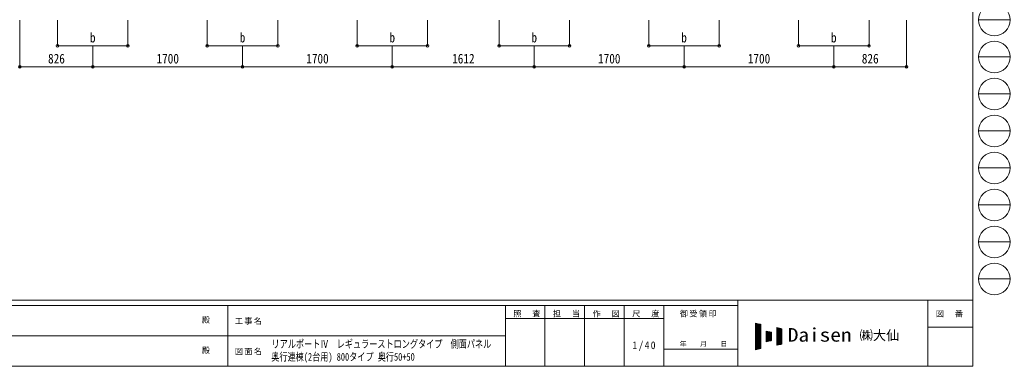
# Model space of a CAD drawing. Units: millimetres at full size. Extents: x -8385 to 8479, y -5853 to 5787.
# Drawn here: x -2764 to 8479, y -5853 to -1921 of the extents above; entities that cross this region are included whole.
import ezdxf
from ezdxf.enums import TextEntityAlignment as Align

# ---------------------------------------------------------------- set-up
doc = ezdxf.new("R2010")
doc.units = ezdxf.units.MM
doc.header["$LTSCALE"] = 30
doc.header["$PDMODE"] = 32
doc.header["$PDSIZE"] = 30
doc.layers.add('0-A_寸法', color=6, linetype='Continuous', lineweight=9)
doc.layers.add('F-0_240', color=7, linetype='Continuous', lineweight=9)
doc.styles.add('ＭＳ ゴシック', font='')
doc.styles.get('ＭＳ ゴシック').set_extended_font_data('MS Gothic')

msp = doc.modelspace()

# ---------------------------------------------------------------- linework, layer by layer
at = {"layer": '0-A_寸法'}
for p, q in [((-2762.01, -2455.57), (-2762.01, -1926.63)), ((-2336.01, -2215.6), (-2336.01, -1926.63)), ((-1536.01, -2215.6), (-1536.01, -1926.63)), ((-636.01, -2215.6), (-636.01, -1926.63)), ((163.99, -2215.6), (163.99, -1926.63)), ((1063.99, -2215.6), (1063.99, -1926.63)), ((1863.99, -2215.6), (1863.99, -1926.63)), ((2675.99, -2215.6), (2675.99, -1926.63)), ((3475.99, -2215.6), (3475.99, -1926.63)), ((4375.99, -2215.6), (4375.99, -1926.63)), ((5175.99, -2215.6), (5175.99, -1926.63)), ((6075.99, -2215.6), (6075.99, -1926.63)), ((6875.99, -2215.6), (6875.99, -1926.63)), ((7301.99, -2455.57), (7301.99, -1926.63)), ((-2336.01, -2215.6), (-1536.01, -2215.6)), ((-1936.01, -2455.57), (-1936.01, -2215.6)), ((-636.01, -2215.6), (163.99, -2215.6)), ((-236.01, -2455.57), (-236.01, -2215.6)), ((1063.99, -2215.6), (1863.99, -2215.6)), ((1463.99, -2455.57), (1463.99, -2215.6)), ((3475.99, -2215.6), (2675.99, -2215.6)), ((3075.99, -2455.57), (3075.99, -2215.6)), ((5175.99, -2215.6), (4375.99, -2215.6)), ((4775.99, -2455.57), (4775.99, -2215.6)), ((6875.99, -2215.6), (6075.99, -2215.6)), ((6475.99, -2455.57), (6475.99, -2215.6)), ((-2762.01, -2455.57), (-1936.01, -2455.57)), ((-1936.01, -2455.57), (-236.01, -2455.57)), ((1463.99, -2455.57), (-236.01, -2455.57)), ((1463.99, -2455.57), (3075.99, -2455.57)), ((3075.99, -2455.57), (4775.99, -2455.57)), ((6475.99, -2455.57), (4775.99, -2455.57)), ((7301.99, -2455.57), (6475.99, -2455.57))]:
    msp.add_line(p, q, dxfattribs=at)
for p in [(-2336.01, -2215.6), (-1536.01, -2215.6), (-636.01, -2215.6), (163.99, -2215.6), (1063.99, -2215.6), (1863.99, -2215.6), (2675.99, -2215.6), (3475.99, -2215.6), (4375.99, -2215.6), (5175.99, -2215.6), (6075.99, -2215.6), (6875.99, -2215.6), (-2762.01, -2455.57), (-1936.01, -2455.57), (-236.01, -2455.57), (1463.99, -2455.57), (3075.99, -2455.57), (4775.99, -2455.57), (6475.99, -2455.57), (7301.99, -2455.57)]:
    msp.add_point(p, dxfattribs=at)
at = {"layer": 'F-0_240', "color": 5}
for p, q in [((8054.55, 5787.34), (8054.55, -5852.66)), ((-8385.45, -5102.66), (8054.55, -5102.66)), ((-8385.45, -5162.66), (5387.79, -5162.66)), ((-402.21, -5162.66), (-402.21, -5852.66)), ((2747.79, -5162.66), (2747.79, -5852.66)), ((3197.79, -5162.66), (3197.79, -5852.66)), ((3647.79, -5162.66), (3647.79, -5852.66)), ((4097.79, -5162.66), (4097.79, -5852.66)), ((4547.79, -5162.66), (4547.79, -5852.66)), ((5387.79, -5102.66), (5387.79, -5852.66)), ((7544.54, -5102.66), (7544.54, -5852.66)), ((2747.79, -5312.66), (4547.79, -5312.66)), ((-3402.21, -5507.66), (2747.79, -5507.66)), ((7544.54, -5410.16), (8054.55, -5410.16)), ((4547.79, -5657.66), (5387.79, -5657.66)), ((-8385.45, -5852.66), (8054.55, -5852.66))]:
    msp.add_line(p, q, dxfattribs=at)
at = {"layer": 'F-0_240', "color": 4}
for p, q in [((8118.66, -1922.66), (8478.66, -1922.66)), ((8118.66, -2342.66), (8478.66, -2342.66)), ((8118.66, -2762.66), (8478.66, -2762.66)), ((8118.66, -3182.66), (8478.66, -3182.66)), ((8118.66, -3602.66), (8478.66, -3602.66)), ((8118.66, -4022.66), (8478.66, -4022.66)), ((8118.66, -4442.66), (8478.66, -4442.66)), ((8118.66, -4862.66), (8478.66, -4862.66))]:
    msp.add_line(p, q, dxfattribs=at)
at = {"layer": 'F-0_240'}
for p, q in [((5587.75, -5365.26), (5647.75, -5377.76)), ((5587.75, -5365.26), (5587.75, -5665.26)), ((5587.75, -5368.08), (5601.3, -5368.08)), ((5587.75, -5371.08), (5615.7, -5371.08)), ((5587.75, -5374.08), (5630.1, -5374.08)), ((5587.75, -5377.08), (5644.5, -5377.08)), ((5587.75, -5380.08), (5647.75, -5380.08)), ((5587.75, -5383.08), (5647.75, -5383.08)), ((5587.75, -5386.08), (5647.75, -5386.08)), ((5587.75, -5389.08), (5647.75, -5389.08)), ((5587.75, -5392.08), (5647.75, -5392.08)), ((5587.75, -5395.08), (5647.75, -5395.08)), ((5589.53, -5664.89), (5589.53, -5365.63)), ((5592.53, -5664.26), (5592.53, -5366.25)), ((5595.53, -5663.64), (5595.53, -5366.88)), ((5598.53, -5663.01), (5598.53, -5367.5)), ((5601.53, -5662.39), (5601.53, -5368.13)), ((5604.53, -5661.76), (5604.53, -5368.75)), ((5607.53, -5661.14), (5607.53, -5369.38)), ((5610.53, -5660.51), (5610.53, -5370)), ((5613.53, -5659.89), (5613.53, -5370.63)), ((5616.53, -5659.26), (5616.53, -5371.25)), ((5619.53, -5658.64), (5619.53, -5371.88)), ((5622.53, -5658.01), (5622.53, -5372.5)), ((5625.53, -5657.39), (5625.53, -5373.13)), ((5628.53, -5656.76), (5628.53, -5373.75)), ((5631.53, -5656.14), (5631.53, -5374.38)), ((5634.53, -5655.51), (5634.53, -5375)), ((5637.53, -5654.89), (5637.53, -5375.63)), ((5640.53, -5654.26), (5640.53, -5376.25)), ((5643.53, -5653.64), (5643.53, -5376.88)), ((5646.53, -5653.01), (5646.53, -5377.5)), ((5647.75, -5377.76), (5647.75, -5652.76)), ((5587.75, -5398.08), (5647.75, -5398.08)), ((5587.75, -5401.08), (5647.75, -5401.08)), ((5587.75, -5404.08), (5647.75, -5404.08)), ((5587.75, -5407.08), (5647.75, -5407.08)), ((5587.75, -5410.08), (5647.75, -5410.08)), ((5587.75, -5413.08), (5647.75, -5413.08)), ((5587.75, -5416.08), (5647.75, -5416.08)), ((5587.75, -5419.08), (5647.75, -5419.08)), ((5587.75, -5422.08), (5647.75, -5422.08)), ((5587.75, -5425.08), (5647.75, -5425.08)), ((5587.75, -5428.08), (5647.75, -5428.08)), ((5587.75, -5431.08), (5647.75, -5431.08)), ((5587.75, -5434.08), (5647.75, -5434.08)), ((5587.75, -5437.08), (5647.75, -5437.08)), ((5587.75, -5440.08), (5647.75, -5440.08)), ((5587.75, -5443.08), (5647.75, -5443.08)), ((5587.75, -5446.08), (5647.75, -5446.08)), ((5587.75, -5449.08), (5647.75, -5449.08)), ((5587.75, -5452.08), (5647.75, -5452.08)), ((5587.75, -5455.08), (5647.75, -5455.08)), ((5587.75, -5458.08), (5647.75, -5458.08)), ((5587.75, -5461.08), (5647.75, -5461.08)), ((5587.75, -5464.08), (5647.75, -5464.08)), ((5587.75, -5467.08), (5647.75, -5467.08)), ((5587.75, -5470.08), (5647.75, -5470.08)), ((5587.75, -5473.08), (5647.75, -5473.08)), ((5587.75, -5476.08), (5647.75, -5476.08)), ((5587.75, -5479.08), (5647.75, -5479.08)), ((5587.75, -5482.08), (5647.75, -5482.08)), ((5587.75, -5485.08), (5647.75, -5485.08)), ((5587.75, -5488.08), (5647.75, -5488.08)), ((5587.75, -5491.08), (5647.75, -5491.08)), ((5587.75, -5494.08), (5647.75, -5494.08)), ((5587.75, -5497.08), (5647.75, -5497.08)), ((5587.75, -5500.08), (5647.75, -5500.08)), ((5587.75, -5503.08), (5647.75, -5503.08)), ((5587.75, -5506.08), (5647.75, -5506.08)), ((5707.75, -5455.26), (5767.75, -5467.76)), ((5707.75, -5455.26), (5707.75, -5575.26)), ((5707.75, -5458.08), (5721.3, -5458.08)), ((5707.75, -5461.08), (5735.7, -5461.08)), ((5707.75, -5464.08), (5750.1, -5464.08)), ((5707.75, -5467.08), (5764.5, -5467.08)), ((5707.75, -5470.08), (5767.75, -5470.08)), ((5707.75, -5473.08), (5767.75, -5473.08)), ((5707.75, -5476.08), (5767.75, -5476.08)), ((5707.75, -5479.08), (5767.75, -5479.08)), ((5707.75, -5482.08), (5767.75, -5482.08)), ((5707.75, -5485.08), (5767.75, -5485.08)), ((5707.75, -5488.08), (5767.75, -5488.08)), ((5707.75, -5491.08), (5767.75, -5491.08)), ((5707.75, -5494.08), (5767.75, -5494.08)), ((5707.75, -5497.08), (5767.75, -5497.08)), ((5707.75, -5500.08), (5767.75, -5500.08)), ((5707.75, -5503.08), (5767.75, -5503.08)), ((5707.75, -5506.08), (5767.75, -5506.08)), ((5709.53, -5574.89), (5709.53, -5455.63)), ((5712.53, -5574.26), (5712.53, -5456.25)), ((5715.53, -5573.64), (5715.53, -5456.88)), ((5718.53, -5573.01), (5718.53, -5457.5)), ((5721.53, -5572.39), (5721.53, -5458.13)), ((5724.53, -5571.76), (5724.53, -5458.75)), ((5727.53, -5571.14), (5727.53, -5459.38)), ((5730.53, -5570.51), (5730.53, -5460)), ((5733.53, -5569.89), (5733.53, -5460.63)), ((5736.53, -5569.26), (5736.53, -5461.25)), ((5739.53, -5568.64), (5739.53, -5461.88)), ((5742.53, -5568.01), (5742.53, -5462.5)), ((5745.53, -5567.39), (5745.53, -5463.13)), ((5748.53, -5566.76), (5748.53, -5463.75)), ((5751.53, -5566.14), (5751.53, -5464.38)), ((5754.53, -5565.51), (5754.53, -5465)), ((5757.53, -5564.89), (5757.53, -5465.63)), ((5760.53, -5564.26), (5760.53, -5466.25)), ((5763.53, -5563.64), (5763.53, -5466.88)), ((5766.53, -5563.01), (5766.53, -5467.5)), ((5767.75, -5467.76), (5767.75, -5562.76)), ((5827.75, -5415.26), (5887.75, -5427.76)), ((5827.75, -5415.26), (5827.75, -5615.26)), ((5827.75, -5416.08), (5831.7, -5416.08)), ((5827.75, -5419.08), (5846.1, -5419.08)), ((5827.75, -5422.08), (5860.5, -5422.08)), ((5827.75, -5425.08), (5874.9, -5425.08)), ((5827.75, -5428.08), (5887.75, -5428.08)), ((5827.75, -5431.08), (5887.75, -5431.08)), ((5827.75, -5434.08), (5887.75, -5434.08)), ((5827.75, -5437.08), (5887.75, -5437.08)), ((5827.75, -5440.08), (5887.75, -5440.08)), ((5827.75, -5443.08), (5887.75, -5443.08)), ((5827.75, -5446.08), (5887.75, -5446.08)), ((5827.75, -5449.08), (5887.75, -5449.08)), ((5827.75, -5452.08), (5887.75, -5452.08)), ((5827.75, -5455.08), (5887.75, -5455.08)), ((5827.75, -5458.08), (5887.75, -5458.08)), ((5827.75, -5461.08), (5887.75, -5461.08)), ((5827.75, -5464.08), (5887.75, -5464.08)), ((5827.75, -5467.08), (5887.75, -5467.08)), ((5827.75, -5470.08), (5887.75, -5470.08)), ((5827.75, -5473.08), (5887.75, -5473.08)), ((5827.75, -5476.08), (5887.75, -5476.08)), ((5827.75, -5479.08), (5887.75, -5479.08)), ((5827.75, -5482.08), (5887.75, -5482.08)), ((5827.75, -5485.08), (5887.75, -5485.08)), ((5827.75, -5488.08), (5887.75, -5488.08)), ((5827.75, -5491.08), (5887.75, -5491.08)), ((5827.75, -5494.08), (5887.75, -5494.08)), ((5827.75, -5497.08), (5887.75, -5497.08)), ((5827.75, -5500.08), (5887.75, -5500.08)), ((5827.75, -5503.08), (5887.75, -5503.08)), ((5827.75, -5506.08), (5887.75, -5506.08)), ((5829.53, -5614.89), (5829.53, -5415.63)), ((5832.53, -5614.26), (5832.53, -5416.25)), ((5835.53, -5613.64), (5835.53, -5416.88)), ((5838.53, -5613.01), (5838.53, -5417.5)), ((5841.53, -5612.39), (5841.53, -5418.13)), ((5844.53, -5611.76), (5844.53, -5418.75)), ((5847.53, -5611.14), (5847.53, -5419.38)), ((5850.53, -5610.51), (5850.53, -5420)), ((5853.53, -5609.89), (5853.53, -5420.63)), ((5856.53, -5609.26), (5856.53, -5421.25)), ((5859.53, -5608.64), (5859.53, -5421.88)), ((5862.53, -5608.01), (5862.53, -5422.5)), ((5865.53, -5607.39), (5865.53, -5423.13)), ((5868.53, -5606.76), (5868.53, -5423.75)), ((5871.53, -5606.14), (5871.53, -5424.38)), ((5874.53, -5605.51), (5874.53, -5425)), ((5877.53, -5604.89), (5877.53, -5425.63)), ((5880.53, -5604.26), (5880.53, -5426.25)), ((5883.53, -5603.64), (5883.53, -5426.88)), ((5886.53, -5603.01), (5886.53, -5427.5)), ((5887.75, -5427.76), (5887.75, -5602.76)), ((5587.75, -5509.08), (5647.75, -5509.08)), ((5587.75, -5512.08), (5647.75, -5512.08)), ((5587.75, -5515.08), (5647.75, -5515.08)), ((5587.75, -5518.08), (5647.75, -5518.08)), ((5587.75, -5521.08), (5647.75, -5521.08)), ((5587.75, -5524.08), (5647.75, -5524.08)), ((5587.75, -5527.08), (5647.75, -5527.08)), ((5587.75, -5530.08), (5647.75, -5530.08)), ((5587.75, -5533.08), (5647.75, -5533.08)), ((5587.75, -5536.08), (5647.75, -5536.08)), ((5587.75, -5539.08), (5647.75, -5539.08)), ((5587.75, -5542.08), (5647.75, -5542.08)), ((5587.75, -5545.08), (5647.75, -5545.08)), ((5587.75, -5548.08), (5647.75, -5548.08)), ((5587.75, -5551.08), (5647.75, -5551.08)), ((5587.75, -5554.08), (5647.75, -5554.08)), ((5587.75, -5557.08), (5647.75, -5557.08)), ((5587.75, -5560.08), (5647.75, -5560.08)), ((5587.75, -5563.08), (5647.75, -5563.08)), ((5587.75, -5566.08), (5647.75, -5566.08)), ((5587.75, -5569.08), (5647.75, -5569.08)), ((5587.75, -5572.08), (5647.75, -5572.08)), ((5587.75, -5575.08), (5647.75, -5575.08)), ((5587.75, -5578.08), (5647.75, -5578.08)), ((5587.75, -5581.08), (5647.75, -5581.08)), ((5587.75, -5584.08), (5647.75, -5584.08)), ((5587.75, -5587.08), (5647.75, -5587.08)), ((5587.75, -5590.08), (5647.75, -5590.08)), ((5587.75, -5593.08), (5647.75, -5593.08)), ((5587.75, -5596.08), (5647.75, -5596.08)), ((5587.75, -5599.08), (5647.75, -5599.08)), ((5587.75, -5602.08), (5647.75, -5602.08)), ((5587.75, -5605.08), (5647.75, -5605.08)), ((5587.75, -5608.08), (5647.75, -5608.08)), ((5587.75, -5611.08), (5647.75, -5611.08)), ((5587.75, -5614.08), (5647.75, -5614.08)), ((5587.75, -5617.08), (5647.75, -5617.08)), ((5587.75, -5620.08), (5647.75, -5620.08)), ((5707.75, -5509.08), (5767.75, -5509.08)), ((5707.75, -5512.08), (5767.75, -5512.08)), ((5707.75, -5515.08), (5767.75, -5515.08)), ((5707.75, -5518.08), (5767.75, -5518.08)), ((5707.75, -5521.08), (5767.75, -5521.08)), ((5707.75, -5524.08), (5767.75, -5524.08)), ((5707.75, -5527.08), (5767.75, -5527.08)), ((5707.75, -5530.08), (5767.75, -5530.08)), ((5707.75, -5533.08), (5767.75, -5533.08)), ((5707.75, -5536.08), (5767.75, -5536.08)), ((5707.75, -5539.08), (5767.75, -5539.08)), ((5707.75, -5542.08), (5767.75, -5542.08)), ((5707.75, -5545.08), (5767.75, -5545.08)), ((5707.75, -5548.08), (5767.75, -5548.08)), ((5707.75, -5551.08), (5767.75, -5551.08)), ((5707.75, -5554.08), (5767.75, -5554.08)), ((5707.75, -5557.08), (5767.75, -5557.08)), ((5707.75, -5560.08), (5767.75, -5560.08)), ((5707.75, -5575.26), (5767.75, -5562.76)), ((5707.75, -5563.08), (5766.2, -5563.08)), ((5707.75, -5566.08), (5751.8, -5566.08)), ((5707.75, -5569.08), (5737.4, -5569.08)), ((5707.75, -5572.08), (5723, -5572.08)), ((5707.75, -5575.08), (5708.6, -5575.08)), ((5827.75, -5509.08), (5887.75, -5509.08)), ((5827.75, -5512.08), (5887.75, -5512.08)), ((5827.75, -5515.08), (5887.75, -5515.08)), ((5827.75, -5518.08), (5887.75, -5518.08)), ((5827.75, -5521.08), (5887.75, -5521.08)), ((5827.75, -5524.08), (5887.75, -5524.08)), ((5827.75, -5527.08), (5887.75, -5527.08)), ((5827.75, -5530.08), (5887.75, -5530.08)), ((5827.75, -5533.08), (5887.75, -5533.08)), ((5827.75, -5536.08), (5887.75, -5536.08)), ((5827.75, -5539.08), (5887.75, -5539.08)), ((5827.75, -5542.08), (5887.75, -5542.08)), ((5827.75, -5545.08), (5887.75, -5545.08)), ((5827.75, -5548.08), (5887.75, -5548.08)), ((5827.75, -5551.08), (5887.75, -5551.08)), ((5827.75, -5554.08), (5887.75, -5554.08)), ((5827.75, -5557.08), (5887.75, -5557.08)), ((5827.75, -5560.08), (5887.75, -5560.08)), ((5827.75, -5563.08), (5887.75, -5563.08)), ((5827.75, -5566.08), (5887.75, -5566.08)), ((5827.75, -5569.08), (5887.75, -5569.08)), ((5827.75, -5572.08), (5887.75, -5572.08)), ((5827.75, -5575.08), (5887.75, -5575.08)), ((5827.75, -5578.08), (5887.75, -5578.08)), ((5827.75, -5581.08), (5887.75, -5581.08)), ((5827.75, -5584.08), (5887.75, -5584.08)), ((5827.75, -5587.08), (5887.75, -5587.08)), ((5827.75, -5590.08), (5887.75, -5590.08)), ((5827.75, -5593.08), (5887.75, -5593.08)), ((5827.75, -5596.08), (5887.75, -5596.08)), ((5827.75, -5599.08), (5887.75, -5599.08)), ((5827.75, -5602.08), (5887.75, -5602.08)), ((5887.75, -5602.76), (5827.75, -5615.26)), ((5827.75, -5605.08), (5876.6, -5605.08)), ((5827.75, -5608.08), (5862.2, -5608.08)), ((5827.75, -5611.08), (5847.8, -5611.08)), ((5827.75, -5614.08), (5833.4, -5614.08)), ((5587.75, -5623.08), (5647.75, -5623.08)), ((5587.75, -5626.08), (5647.75, -5626.08)), ((5587.75, -5629.08), (5647.75, -5629.08)), ((5587.75, -5632.08), (5647.75, -5632.08)), ((5587.75, -5635.08), (5647.75, -5635.08)), ((5587.75, -5638.08), (5647.75, -5638.08)), ((5587.75, -5641.08), (5647.75, -5641.08)), ((5587.75, -5644.08), (5647.75, -5644.08)), ((5587.75, -5647.08), (5647.75, -5647.08)), ((5587.75, -5650.08), (5647.75, -5650.08)), ((5647.75, -5652.76), (5587.75, -5665.26)), ((5587.75, -5653.08), (5646.2, -5653.08)), ((5587.75, -5656.08), (5631.8, -5656.08)), ((5587.75, -5659.08), (5617.4, -5659.08)), ((5587.75, -5662.08), (5603, -5662.08)), ((5587.75, -5665.08), (5588.6, -5665.08))]:
    msp.add_line(p, q, dxfattribs=at)
at = {"layer": 'F-0_240', "color": 4}
for centre in [(8298.66, -1922.66), (8298.66, -2342.66), (8298.66, -2762.66), (8298.66, -3182.66), (8298.66, -3602.66), (8298.66, -4022.66), (8298.66, -4442.66), (8298.66, -4862.66)]:
    msp.add_circle(centre, 180, dxfattribs=at)

# ---------------------------------------------------------------- texts
at = {"layer": '0-A_寸法', "color": 7, "style": 'ＭＳ ゴシック', "width": 0.85}
for s, p in [('b', (-1967.51, -2210.6)), ('b', (-267.51, -2210.6)), ('b', (1432.49, -2210.6)), ('b', (3044.49, -2210.6)), ('b', (4744.49, -2210.6)), ('b', (6444.49, -2210.6)), ('826', (-2443.51, -2449.57)), ('1700', (-1212.01, -2449.57)), ('1700', (487.99, -2449.57)), ('1612', (2143.99, -2449.57)), ('1700', (3799.99, -2449.57)), ('1700', (5499.99, -2449.57)), ('826', (6794.49, -2449.57))]:
    msp.add_text(s, height=110, dxfattribs=at).set_placement(p, align=Align.BOTTOM_LEFT)
at = {"layer": 'F-0_240', "style": 'ＭＳ ゴシック'}
for s, height, p in [('殿', 65.98, (-697.92, -5380.16)), ('㈱大仙\u3000', 110, (6770.01, -5590.26)), ('年\u3000\u3000月\u3000\u3000日', 54.99, (4727.79, -5642.66)), ('殿', 65.98, (-697.92, -5725.16))]:
    msp.add_text(s, height=height, dxfattribs=at).set_placement(p, align=Align.BOTTOM_LEFT)
for s, height, width, p in [('Daisen', 154, 1.15, (5954.61, -5620.26)), ('リアルポートⅣ\u3000レギュラーストロングタイプ\u3000側面パネル', 87.98, 0.75, (93.72, -5671.05)), ('奥行連棟(2台用) 800タイプ 奥行50+50', 87.98, 0.75, (90.66, -5817.05))]:
    msp.add_text(s, height=height, dxfattribs=dict(at, width=width)).set_placement(p, align=Align.BOTTOM_LEFT)
at = {"layer": 'F-0_240', "attachment_point": 7, "style": 'ＭＳ ゴシック'}
for s, insert, char_height in [('\\T1.17;照\u3000査', (2837.79, -5297.66), 65.98), ('\\T1.17;担\u3000当', (3287.79, -5297.66), 65.98), ('\\T1.17;作\u3000図', (3737.79, -5297.66), 65.98), ('\\T1.17;尺\u3000度', (4187.79, -5297.66), 65.98), ('\\T1.17;御受領印', (4727.79, -5297.66), 65.98), ('\\T1.17;図\u3000番', (7634.54, -5297.66), 65.98), ('\\T1.17;工事名', (-323.11, -5380.16), 65.98), ('\\T1.28;\\W0.9;1/40', (4191.54, -5680.16), 87.98), ('\\T1.17;図面名', (-323.11, -5725.16), 65.98)]:
    msp.add_mtext(s, dxfattribs=dict(at, insert=insert, char_height=char_height))

doc.saveas('drawing.dxf')
